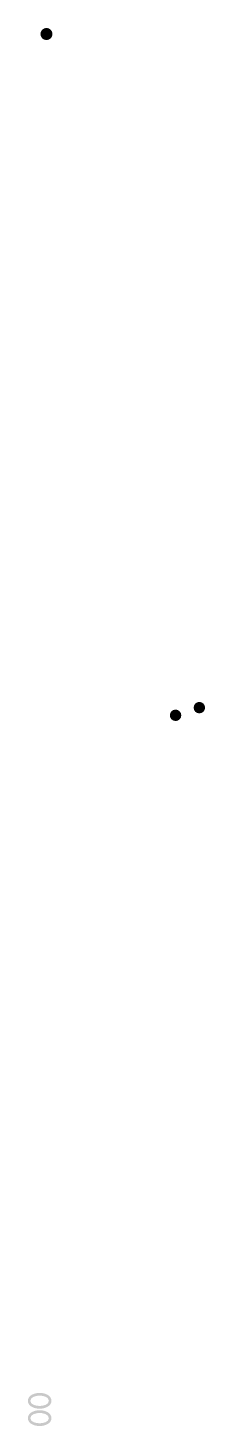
# Model space of a CAD drawing. Header units: inches. Extents: x -337 to 148, y 38 to 645.
# Drawn here: x 28.1 to 44.8, y 37.8 to 169.3 of the extents above; entities that cross this region are included whole.
import ezdxf

# ---------------------------------------------------------------- set-up
doc = ezdxf.new("R2010")
doc.units = ezdxf.units.IN
doc.header["$MEASUREMENT"] = 0
doc.layers.add('Muri', color=7, linetype='Continuous', lineweight=30)

msp = doc.modelspace()

# ---------------------------------------------------------------- hatches: boundary and pattern name
at = {"layer": 'Muri', "true_color": 0xffffff}
h = msp.add_hatch(color=7, dxfattribs=at)
h.dxf.hatch_style = 2
edge = h.paths.add_edge_path()
edge.add_spline(control_points=[(29.26, 168.7), (29.26, 168.38), (29.52, 168.13), (29.83, 168.13), (30.15, 168.13), (30.4, 168.38), (30.4, 168.7), (30.4, 169.01), (30.15, 169.27), (29.83, 169.27), (29.52, 169.27), (29.26, 169.01), (29.26, 168.7)], knot_values=[0, 0, 0, 0, 0.352778, 0.352778, 0.352778, 0.705556, 0.705556, 0.705556, 1.058333, 1.058333, 1.058333, 1.411111, 1.411111, 1.411111, 1.411111], degree=3, periodic=0)
edge.add_line((29.26, 168.7), (29.26, 168.7))
h = msp.add_hatch(color=7, dxfattribs=at)
h.dxf.hatch_style = 2
edge = h.paths.add_edge_path()
edge.add_spline(control_points=[(43.69, 105.35), (43.69, 105.05), (43.93, 104.81), (44.23, 104.81), (44.53, 104.81), (44.77, 105.05), (44.77, 105.35), (44.77, 105.65), (44.53, 105.89), (44.23, 105.89), (43.93, 105.89), (43.69, 105.65), (43.69, 105.35)], knot_values=[0, 0, 0, 0, 0.352778, 0.352778, 0.352778, 0.705556, 0.705556, 0.705556, 1.058333, 1.058333, 1.058333, 1.411111, 1.411111, 1.411111, 1.411111], degree=3, periodic=0)
edge.add_line((43.69, 105.35), (43.69, 105.35))
h = msp.add_hatch(color=7, dxfattribs=at)
h.dxf.hatch_style = 2
edge = h.paths.add_edge_path()
edge.add_spline(control_points=[(41.45, 104.63), (41.45, 104.33), (41.69, 104.09), (41.99, 104.09), (42.28, 104.09), (42.53, 104.33), (42.53, 104.63), (42.53, 104.93), (42.28, 105.17), (41.99, 105.17), (41.69, 105.17), (41.45, 104.93), (41.45, 104.63)], knot_values=[0, 0, 0, 0, 0.352778, 0.352778, 0.352778, 0.705556, 0.705556, 0.705556, 1.058333, 1.058333, 1.058333, 1.411111, 1.411111, 1.411111, 1.411111], degree=3, periodic=0)
edge.add_line((41.45, 104.63), (41.45, 104.63))
h = msp.add_hatch(color=7, dxfattribs=at)
h.dxf.hatch_style = 2
edge = h.paths.add_edge_path()
edge.add_spline(control_points=[(29.19, 39.42), (28.76, 39.42), (28.08, 39.61), (28.08, 40.16), (28.08, 40.71), (28.76, 40.91), (29.19, 40.91), (29.63, 40.91), (30.3, 40.71), (30.3, 40.16), (30.3, 39.62), (29.63, 39.42), (29.19, 39.42)], knot_values=[0, 0, 0, 0, 0.352778, 0.352778, 0.352778, 0.705556, 0.705556, 0.705556, 1.058333, 1.058333, 1.058333, 1.411111, 1.411111, 1.411111, 1.411111], degree=3, periodic=0)
edge.add_line((29.19, 39.42), (29.19, 39.42))
edge = h.paths.add_edge_path()
edge.add_spline(control_points=[(29.19, 39.68), (29.48, 39.68), (30.06, 39.78), (30.06, 40.16), (30.06, 40.55), (29.48, 40.65), (29.19, 40.65), (28.9, 40.65), (28.31, 40.55), (28.31, 40.16), (28.31, 39.78), (28.9, 39.68), (29.19, 39.68)], knot_values=[0, 0, 0, 0, 0.352778, 0.352778, 0.352778, 0.705556, 0.705556, 0.705556, 1.058333, 1.058333, 1.058333, 1.411111, 1.411111, 1.411111, 1.411111], degree=3, periodic=0)
edge.add_line((29.19, 39.68), (29.19, 39.68))
h = msp.add_hatch(color=7, dxfattribs=at)
h.dxf.hatch_style = 2
edge = h.paths.add_edge_path()
edge.add_spline(control_points=[(29.19, 37.79), (28.76, 37.79), (28.08, 37.98), (28.08, 38.53), (28.08, 39.08), (28.76, 39.28), (29.19, 39.28), (29.63, 39.28), (30.3, 39.08), (30.3, 38.53), (30.3, 37.99), (29.63, 37.79), (29.19, 37.79)], knot_values=[0, 0, 0, 0, 0.352778, 0.352778, 0.352778, 0.705556, 0.705556, 0.705556, 1.058333, 1.058333, 1.058333, 1.411111, 1.411111, 1.411111, 1.411111], degree=3, periodic=0)
edge.add_line((29.19, 37.79), (29.19, 37.79))
edge = h.paths.add_edge_path()
edge.add_spline(control_points=[(29.19, 38.05), (29.48, 38.05), (30.06, 38.15), (30.06, 38.53), (30.06, 38.91), (29.48, 39.02), (29.19, 39.02), (28.9, 39.02), (28.31, 38.91), (28.31, 38.53), (28.31, 38.15), (28.9, 38.05), (29.19, 38.05)], knot_values=[0, 0, 0, 0, 0.352778, 0.352778, 0.352778, 0.705556, 0.705556, 0.705556, 1.058333, 1.058333, 1.058333, 1.411111, 1.411111, 1.411111, 1.411111], degree=3, periodic=0)
edge.add_line((29.19, 38.05), (29.19, 38.05))

doc.saveas('drawing.dxf')
